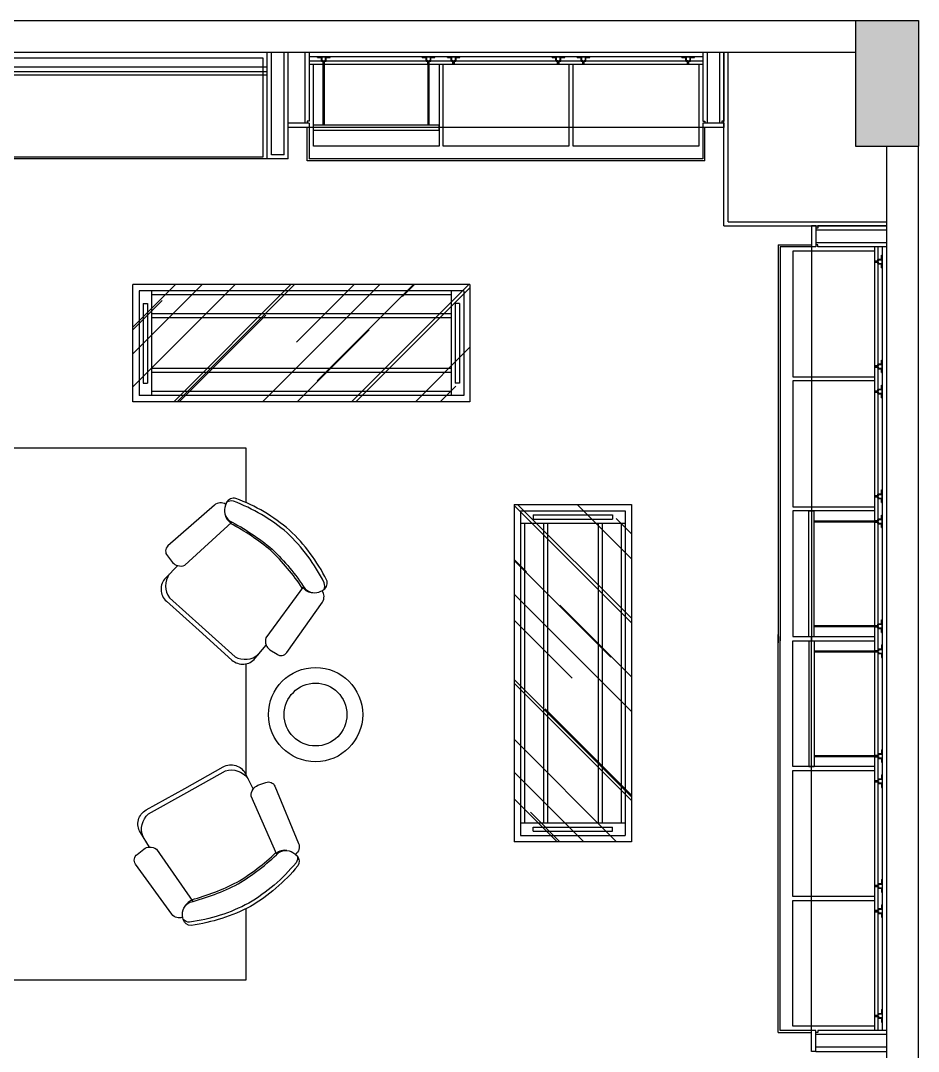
# Model space of a CAD drawing. Extents: x 1231 to 2855, y 3260 to 5268.
# Drawn here: x 2375.7 to 2804.3, y 4775.5 to 5267.5 of the extents above; entities that cross this region are included whole.
import ezdxf

# ---------------------------------------------------------------- set-up
doc = ezdxf.new("R2010")
doc.units = 0
doc.header["$LTSCALE"] = 20
doc.header["$MEASUREMENT"] = 0
for name, color, linetype in [('A-100-COT', 4, 'CONTINUOUS'), ('A2', 250, 'CONTINUOUS'), ('ACO', 2, 'CONTINUOUS'), ('COTAS', 4, 'CONTINUOUS'), ('MADEIRA', 1, 'CONTINUOUS'), ('MOB', 1, 'CONTINUOUS'), ('PAREDE', 251, 'CONTINUOUS'), ('PILAR', 5, 'CONTINUOUS'), ('VIDRO', 3, 'CONTINUOUS')]:
    doc.layers.add(name, color=color, linetype=linetype)

msp = doc.modelspace()

# ---------------------------------------------------------------- hatches: boundary and pattern name
at = {"layer": 'ACO'}
h = msp.add_hatch(dxfattribs=at)
h.set_pattern_fill('AR-CONC', color=6, scale=2.5, style=0)
h.set_pattern_definition([(50, (0, 0), (17.931505, -1.568803), [1.875, -20.625]), (355, (0, 0), (-3.468783, 18.804803), [1.5, -16.5]), (100.4514, (1.494, -0.13), (14.462735, 17.23599), [1.593505, -17.528553]), (46.1842, (0, 5), (26.68103, -4.137975), [2.8125, -30.9375]), (96.6356, (2.223, 4.655), (23.36657, 24.35295), [2.39026, -26.29283]), (351.1842, (0, 5), (23.36655, 24.35297), [2.25, -24.75]), (21, (2.5, 3.75), (14.922676, -10.065472), [1.875, -20.625]), (326, (2.5, 3.75), (6.082883, 18.12875), [1.5, -16.5]), (71.4514, (3.744, 2.911), (21.005566, 8.06326), [1.593505, -17.528553]), (37.5, (0, 0), (0.3039964, 8.3223463), [0, -16.3, 0, -16.75, 0, -16.5625]), (7.5, (0, 0), (6.576738, 9.860293), [0, -9.55, 0, -15.925, 0, -6.3125]), (327.5, (-5.575, 0), (13.345561, -0.563872), [0, -6.25, 0, -19.5, 0, -25.875]), (317.5, (-8.075, 0), (14.579654, 2.502625), [0, -8.125, 0, -12.95, 0, -18.375])])
h.paths.add_polyline_path([(2774.35, 5207.51), (2804.35, 5207.51), (2804.35, 5267.51), (2774.35, 5267.51)])
h.paths.add_polyline_path([(2054.35, 5267.51), (2024.35, 5267.51), (2024.35, 5207.51), (2054.35, 5207.51)])
at = {"layer": 'VIDRO'}
h = msp.add_hatch(dxfattribs=at)
h.set_pattern_fill('AR-RROOF', color=124, scale=30, angle=765, style=0)
h.set_pattern_definition([(45, (7373.383, 506.618), (25.45584, 67.88225), [450, -60, 150, -30]), (45, (7390.99, 545.44), (-49.42676, 7.00036), [90, -9.9, 180, -22.5]), (45, (7365.959, 535.256), (96.09581, 124.521504), [240, -42, 120, -30])])
h.paths.add_polyline_path([(2590.24, 5141.52), (2590.24, 5085.52), (2429.24, 5085.52), (2429.24, 5141.52)])
h = msp.add_hatch(dxfattribs=at)
h.set_pattern_fill('AR-RROOF', color=124, scale=30, angle=855, style=0)
h.set_pattern_definition([(135, (7246.245, 9819.733), (-67.88225, 25.45584), [450, -60, 150, -30]), (135, (7207.425, 9837.34), (-7.00036, -49.42676), [90, -9.9, 180, -22.5]), (135, (7217.607, 9812.308), (-124.521504, 96.09581), [240, -42, 120, -30])])
h.paths.add_polyline_path([(2611.35, 5036.59), (2667.35, 5036.59), (2667.35, 4875.59), (2611.35, 4875.59)])

# ---------------------------------------------------------------- linework, layer by layer
at = {"layer": 'A-100-COT', "color": 253}
msp.add_line((2493.45, 5201.52), (2307.45, 5201.52), dxfattribs=at)
at = {"layer": 'A2', "color": 6}
for points in [[(2313.21, 5035.33), (2313.21, 5063.66), (2483.21, 5063.66), (2483.21, 5037.47)], [(2483.21, 4960.45), (2483.21, 4906.9)], [(2483.21, 4843.55), (2483.21, 4809.55), (2313.21, 4809.55), (2313.21, 4843.55)]]:
    msp.add_lwpolyline(points, dxfattribs=at)
at = {"layer": 'ACO'}
for p, q in [((2517.45, 5249.98), (2517.45, 5250.28)), ((2517.45, 5250.28), (2523.45, 5250.28)), ((2517.45, 5249.98), (2519.3, 5249.98)), ((2519.3, 5248.33), (2519.3, 5249.98)), ((2519.58, 5248.61), (2519.58, 5250.28)), ((2521.32, 5248.61), (2521.32, 5250.28)), ((2521.6, 5248.33), (2521.6, 5249.98)), ((2521.6, 5249.98), (2523.45, 5249.98)), ((2523.45, 5249.98), (2523.45, 5250.28)), ((2567.45, 5249.97), (2567.45, 5250.27)), ((2567.45, 5250.27), (2573.45, 5250.27)), ((2567.45, 5249.97), (2569.3, 5249.97)), ((2569.3, 5248.32), (2569.3, 5249.97)), ((2569.58, 5248.6), (2569.58, 5250.27)), ((2571.32, 5248.6), (2571.32, 5250.27)), ((2571.6, 5249.97), (2573.45, 5249.97)), ((2571.6, 5248.32), (2571.6, 5249.97)), ((2573.45, 5249.97), (2573.45, 5250.27)), ((2579.45, 5250.28), (2585.45, 5250.28)), ((2579.45, 5249.98), (2579.45, 5250.28)), ((2579.45, 5249.98), (2581.3, 5249.98)), ((2581.3, 5248.33), (2581.3, 5249.98)), ((2581.58, 5248.61), (2581.58, 5250.28)), ((2583.32, 5248.61), (2583.32, 5250.28)), ((2583.6, 5248.33), (2583.6, 5249.98)), ((2583.6, 5249.98), (2585.45, 5249.98)), ((2585.45, 5249.98), (2585.45, 5250.28)), ((2629.45, 5250.27), (2635.45, 5250.27)), ((2629.45, 5249.97), (2629.45, 5250.27)), ((2629.45, 5249.97), (2631.3, 5249.97)), ((2631.3, 5248.32), (2631.3, 5249.97)), ((2631.58, 5248.6), (2631.58, 5250.27)), ((2633.32, 5248.6), (2633.32, 5250.27)), ((2633.6, 5249.97), (2635.45, 5249.97)), ((2633.6, 5248.32), (2633.6, 5249.97)), ((2635.45, 5249.97), (2635.45, 5250.27)), ((2641.45, 5250.28), (2647.45, 5250.28)), ((2641.45, 5249.98), (2641.45, 5250.28)), ((2641.45, 5249.98), (2643.3, 5249.98)), ((2643.3, 5248.33), (2643.3, 5249.98)), ((2643.58, 5248.61), (2643.58, 5250.28)), ((2645.32, 5248.61), (2645.32, 5250.28)), ((2645.6, 5249.98), (2647.45, 5249.98)), ((2645.6, 5248.33), (2645.6, 5249.98)), ((2647.45, 5249.98), (2647.45, 5250.28)), ((2691.45, 5250.27), (2697.45, 5250.27)), ((2691.45, 5249.97), (2691.45, 5250.27)), ((2691.45, 5249.97), (2693.3, 5249.97)), ((2693.3, 5248.32), (2693.3, 5249.97)), ((2693.58, 5248.6), (2693.58, 5250.27)), ((2695.32, 5248.6), (2695.32, 5250.27)), ((2695.6, 5249.97), (2697.45, 5249.97)), ((2695.6, 5248.32), (2695.6, 5249.97)), ((2697.45, 5249.97), (2697.45, 5250.27)), ((2697.45, 5249.97), (2697.45, 5250.27)), ((2697.45, 5249.97), (2697.45, 5250.27)), ((2519.5, 5248.13), (2520.1, 5248.13)), ((2519.78, 5248.41), (2520.2, 5248.41)), ((2520.1, 5246.53), (2520.1, 5248.13)), ((2520.2, 5246.53), (2520.2, 5248.41)), ((2520.7, 5246.53), (2520.7, 5248.41)), ((2520.7, 5248.41), (2521.12, 5248.41)), ((2520.8, 5246.53), (2520.8, 5248.13)), ((2520.8, 5248.13), (2521.4, 5248.13)), ((2569.5, 5248.12), (2570.1, 5248.12)), ((2569.78, 5248.4), (2570.2, 5248.4)), ((2570.1, 5246.52), (2570.1, 5248.12)), ((2570.2, 5246.52), (2570.2, 5248.4)), ((2570.7, 5246.52), (2570.7, 5248.4)), ((2570.7, 5248.4), (2571.12, 5248.4)), ((2570.8, 5246.52), (2570.8, 5248.12)), ((2570.8, 5248.12), (2571.4, 5248.12)), ((2581.5, 5248.13), (2582.1, 5248.13)), ((2581.78, 5248.41), (2582.2, 5248.41)), ((2582.1, 5246.53), (2582.1, 5248.13)), ((2582.2, 5246.53), (2582.2, 5248.41)), ((2582.7, 5246.53), (2582.7, 5248.41)), ((2582.7, 5248.41), (2583.12, 5248.41)), ((2582.8, 5246.53), (2582.8, 5248.13)), ((2582.8, 5248.13), (2583.4, 5248.13)), ((2631.5, 5248.12), (2632.1, 5248.12)), ((2631.78, 5248.4), (2632.2, 5248.4)), ((2632.1, 5246.52), (2632.1, 5248.12)), ((2632.2, 5246.52), (2632.2, 5248.4)), ((2632.7, 5246.52), (2632.7, 5248.4)), ((2632.7, 5248.4), (2633.12, 5248.4)), ((2632.8, 5246.52), (2632.8, 5248.12)), ((2632.8, 5248.12), (2633.4, 5248.12)), ((2643.5, 5248.13), (2644.1, 5248.13)), ((2643.78, 5248.41), (2644.2, 5248.41)), ((2644.1, 5246.53), (2644.1, 5248.13)), ((2644.2, 5246.53), (2644.2, 5248.41)), ((2644.7, 5248.41), (2645.12, 5248.41)), ((2644.7, 5246.53), (2644.7, 5248.41)), ((2644.8, 5248.13), (2645.4, 5248.13)), ((2644.8, 5246.53), (2644.8, 5248.13)), ((2693.5, 5248.12), (2694.1, 5248.12)), ((2693.78, 5248.4), (2694.2, 5248.4)), ((2694.1, 5246.52), (2694.1, 5248.12)), ((2694.2, 5246.52), (2694.2, 5248.4)), ((2694.7, 5248.4), (2695.12, 5248.4)), ((2694.7, 5246.52), (2694.7, 5248.4)), ((2694.8, 5248.12), (2695.4, 5248.12)), ((2694.8, 5246.52), (2694.8, 5248.12)), ((2783.35, 5152.84), (2784.95, 5152.84)), ((2783.35, 5152.74), (2785.23, 5152.74)), ((2783.35, 5152.24), (2785.23, 5152.24)), ((2783.35, 5152.14), (2784.95, 5152.14)), ((2784.95, 5152.84), (2784.95, 5153.44)), ((2784.95, 5151.54), (2784.95, 5152.14)), ((2785.15, 5153.64), (2786.8, 5153.64)), ((2785.23, 5152.74), (2785.23, 5153.16)), ((2785.23, 5151.82), (2785.23, 5152.24)), ((2785.43, 5153.36), (2787.1, 5153.36)), ((2785.43, 5151.62), (2787.1, 5151.62)), ((2786.8, 5153.64), (2786.8, 5155.49)), ((2786.8, 5155.49), (2787.1, 5155.49)), ((2786.8, 5155.49), (2787.1, 5155.49)), ((2786.8, 5155.49), (2787.1, 5155.49)), ((2787.1, 5149.49), (2787.1, 5155.49)), ((2785.15, 5151.34), (2786.8, 5151.34)), ((2786.8, 5149.49), (2786.8, 5151.34)), ((2786.8, 5149.49), (2787.1, 5149.49)), ((2581.24, 5127.47), (2438.24, 5127.47)), ((2581.24, 5125.57), (2438.24, 5125.57)), ((2783.35, 5102.84), (2784.95, 5102.84)), ((2783.35, 5102.74), (2785.23, 5102.74)), ((2784.95, 5102.84), (2784.95, 5103.44)), ((2785.15, 5103.64), (2786.8, 5103.64)), ((2785.23, 5102.74), (2785.23, 5103.16)), ((2785.43, 5103.36), (2787.1, 5103.36)), ((2786.8, 5103.64), (2786.8, 5105.49)), ((2786.8, 5105.49), (2787.1, 5105.49)), ((2787.1, 5099.49), (2787.1, 5105.49)), ((2581.24, 5101.47), (2438.24, 5101.47)), ((2581.24, 5099.57), (2438.24, 5099.57)), ((2783.35, 5102.24), (2785.23, 5102.24)), ((2783.35, 5102.14), (2784.95, 5102.14)), ((2784.95, 5101.54), (2784.95, 5102.14)), ((2785.15, 5101.34), (2786.8, 5101.34)), ((2785.23, 5101.82), (2785.23, 5102.24)), ((2785.43, 5101.62), (2787.1, 5101.62)), ((2786.8, 5099.49), (2786.8, 5101.34)), ((2786.8, 5099.49), (2787.1, 5099.49)), ((2786.8, 5093.49), (2787.1, 5093.49)), ((2786.8, 5091.64), (2786.8, 5093.49)), ((2787.1, 5087.49), (2787.1, 5093.49)), ((2783.35, 5090.84), (2784.95, 5090.84)), ((2783.35, 5090.74), (2785.23, 5090.74)), ((2783.35, 5090.24), (2785.23, 5090.24)), ((2783.35, 5090.14), (2784.95, 5090.14)), ((2784.95, 5090.84), (2784.95, 5091.44)), ((2784.95, 5089.54), (2784.95, 5090.14)), ((2785.15, 5091.64), (2786.8, 5091.64)), ((2785.15, 5089.34), (2786.8, 5089.34)), ((2785.23, 5090.74), (2785.23, 5091.16)), ((2785.23, 5089.82), (2785.23, 5090.24)), ((2785.43, 5091.36), (2787.1, 5091.36)), ((2785.43, 5089.62), (2787.1, 5089.62)), ((2786.8, 5087.49), (2786.8, 5089.34)), ((2786.8, 5087.49), (2787.1, 5087.49)), ((2786.8, 5043.49), (2787.1, 5043.49)), ((2786.8, 5041.64), (2786.8, 5043.49)), ((2787.1, 5037.49), (2787.1, 5043.49)), ((2783.35, 5040.84), (2784.95, 5040.84)), ((2783.35, 5040.74), (2785.23, 5040.74)), ((2783.35, 5040.24), (2785.23, 5040.24)), ((2783.35, 5040.14), (2784.95, 5040.14)), ((2784.95, 5040.84), (2784.95, 5041.44)), ((2784.95, 5039.54), (2784.95, 5040.14)), ((2785.15, 5041.64), (2786.8, 5041.64)), ((2785.15, 5039.34), (2786.8, 5039.34)), ((2785.23, 5040.74), (2785.23, 5041.16)), ((2785.23, 5039.82), (2785.23, 5040.24)), ((2785.43, 5041.36), (2787.1, 5041.36)), ((2785.43, 5039.62), (2787.1, 5039.62)), ((2786.8, 5037.49), (2786.8, 5039.34)), ((2786.8, 5037.49), (2787.1, 5037.49)), ((2783.35, 5028.84), (2784.95, 5028.84)), ((2783.35, 5028.74), (2785.23, 5028.74)), ((2784.95, 5028.84), (2784.95, 5029.44)), ((2785.15, 5029.64), (2786.8, 5029.64)), ((2785.23, 5028.74), (2785.23, 5029.16)), ((2785.43, 5029.36), (2787.1, 5029.36)), ((2786.8, 5031.49), (2787.1, 5031.49)), ((2786.8, 5029.64), (2786.8, 5031.49)), ((2787.1, 5025.49), (2787.1, 5031.49)), ((2625.39, 5027.59), (2625.39, 4884.59)), ((2627.3, 5027.59), (2627.3, 4884.59)), ((2651.39, 5027.59), (2651.39, 4884.59)), ((2653.3, 5027.59), (2653.3, 4884.59)), ((2783.35, 5028.24), (2785.23, 5028.24)), ((2783.35, 5028.14), (2784.95, 5028.14)), ((2784.95, 5027.54), (2784.95, 5028.14)), ((2785.15, 5027.34), (2786.8, 5027.34)), ((2785.23, 5027.82), (2785.23, 5028.24)), ((2785.43, 5027.62), (2787.1, 5027.62)), ((2786.8, 5025.49), (2786.8, 5027.34)), ((2786.8, 5025.49), (2787.1, 5025.49)), ((2784.95, 4978.84), (2784.95, 4979.44)), ((2785.15, 4979.64), (2786.8, 4979.64)), ((2785.43, 4979.36), (2787.1, 4979.36)), ((2786.8, 4981.49), (2787.1, 4981.49)), ((2786.8, 4979.64), (2786.8, 4981.49)), ((2787.1, 4975.49), (2787.1, 4981.49)), ((2783.35, 4978.84), (2784.95, 4978.84)), ((2783.35, 4978.74), (2785.23, 4978.74)), ((2783.35, 4978.24), (2785.23, 4978.24)), ((2783.35, 4978.14), (2784.95, 4978.14)), ((2784.95, 4977.54), (2784.95, 4978.14)), ((2785.15, 4977.34), (2786.8, 4977.34)), ((2785.23, 4978.74), (2785.23, 4979.16)), ((2785.23, 4977.82), (2785.23, 4978.24)), ((2785.43, 4977.62), (2787.1, 4977.62)), ((2786.8, 4975.49), (2786.8, 4977.34)), ((2786.8, 4975.49), (2787.1, 4975.49)), ((2786.8, 4969.49), (2787.1, 4969.49)), ((2786.8, 4969.49), (2786.8, 4967.64)), ((2787.1, 4969.49), (2787.1, 4963.49)), ((2783.35, 4966.84), (2784.95, 4966.84)), ((2783.35, 4966.74), (2785.23, 4966.74)), ((2783.35, 4966.24), (2785.23, 4966.24)), ((2783.35, 4966.14), (2784.95, 4966.14)), ((2784.95, 4967.44), (2784.95, 4966.84)), ((2784.95, 4966.14), (2784.95, 4965.54)), ((2785.15, 4967.64), (2786.8, 4967.64)), ((2785.15, 4965.34), (2786.8, 4965.34)), ((2785.23, 4967.16), (2785.23, 4966.74)), ((2785.23, 4966.24), (2785.23, 4965.82)), ((2785.43, 4967.36), (2787.1, 4967.36)), ((2785.43, 4965.62), (2787.1, 4965.62)), ((2786.8, 4965.34), (2786.8, 4963.49)), ((2786.8, 4963.49), (2787.1, 4963.49)), ((2783.35, 4916.84), (2784.95, 4916.84)), ((2783.35, 4916.74), (2785.23, 4916.74)), ((2783.35, 4916.24), (2785.23, 4916.24)), ((2783.35, 4916.14), (2784.95, 4916.14)), ((2784.95, 4917.44), (2784.95, 4916.84)), ((2784.95, 4916.14), (2784.95, 4915.54)), ((2785.15, 4917.64), (2786.8, 4917.64)), ((2785.15, 4915.34), (2786.8, 4915.34)), ((2785.23, 4917.16), (2785.23, 4916.74)), ((2785.23, 4916.24), (2785.23, 4915.82)), ((2785.43, 4917.36), (2787.1, 4917.36)), ((2785.43, 4915.62), (2787.1, 4915.62)), ((2786.8, 4919.49), (2786.8, 4917.64)), ((2786.8, 4919.49), (2787.1, 4919.49)), ((2786.8, 4915.34), (2786.8, 4913.49)), ((2787.1, 4919.49), (2787.1, 4913.49)), ((2786.8, 4913.49), (2787.1, 4913.49)), ((2785.15, 4905.64), (2786.8, 4905.64)), ((2786.8, 4907.49), (2787.1, 4907.49)), ((2786.8, 4907.49), (2786.8, 4905.64)), ((2787.1, 4907.49), (2787.1, 4901.49)), ((2783.35, 4904.84), (2784.95, 4904.84)), ((2783.35, 4904.74), (2785.23, 4904.74)), ((2783.35, 4904.24), (2785.23, 4904.24)), ((2783.35, 4904.14), (2784.95, 4904.14)), ((2784.95, 4905.44), (2784.95, 4904.84)), ((2784.95, 4904.14), (2784.95, 4903.54)), ((2785.15, 4903.34), (2786.8, 4903.34)), ((2785.23, 4905.16), (2785.23, 4904.74)), ((2785.23, 4904.24), (2785.23, 4903.82)), ((2785.43, 4905.36), (2787.1, 4905.36)), ((2785.43, 4903.62), (2787.1, 4903.62)), ((2786.8, 4903.34), (2786.8, 4901.49)), ((2786.8, 4901.49), (2787.1, 4901.49)), ((2786.8, 4857.49), (2786.8, 4855.64)), ((2786.8, 4857.49), (2787.1, 4857.49)), ((2787.1, 4857.49), (2787.1, 4851.49)), ((2783.35, 4854.84), (2784.95, 4854.84)), ((2783.35, 4854.74), (2785.23, 4854.74)), ((2783.35, 4854.24), (2785.23, 4854.24)), ((2783.35, 4854.14), (2784.95, 4854.14)), ((2784.95, 4855.44), (2784.95, 4854.84)), ((2784.95, 4854.14), (2784.95, 4853.54)), ((2785.15, 4855.64), (2786.8, 4855.64)), ((2785.15, 4853.34), (2786.8, 4853.34)), ((2785.23, 4855.16), (2785.23, 4854.74)), ((2785.23, 4854.24), (2785.23, 4853.82)), ((2785.43, 4855.36), (2787.1, 4855.36)), ((2785.43, 4853.62), (2787.1, 4853.62)), ((2786.8, 4853.34), (2786.8, 4851.49)), ((2786.8, 4851.49), (2787.1, 4851.49)), ((2783.35, 4842.84), (2784.95, 4842.84)), ((2783.35, 4842.74), (2785.23, 4842.74)), ((2783.35, 4842.24), (2785.23, 4842.24)), ((2783.35, 4842.14), (2784.95, 4842.14)), ((2784.95, 4843.44), (2784.95, 4842.84)), ((2784.95, 4842.14), (2784.95, 4841.54)), ((2785.15, 4843.64), (2786.8, 4843.64)), ((2785.23, 4843.16), (2785.23, 4842.74)), ((2785.23, 4842.24), (2785.23, 4841.82)), ((2785.43, 4843.36), (2787.1, 4843.36)), ((2785.43, 4841.62), (2787.1, 4841.62)), ((2786.8, 4845.49), (2787.1, 4845.49)), ((2786.8, 4845.49), (2786.8, 4843.64)), ((2787.1, 4845.49), (2787.1, 4839.49)), ((2785.15, 4841.34), (2786.8, 4841.34)), ((2786.8, 4841.34), (2786.8, 4839.49)), ((2786.8, 4839.49), (2787.1, 4839.49)), ((2783.35, 4792.84), (2784.95, 4792.84)), ((2783.35, 4792.74), (2785.23, 4792.74)), ((2784.95, 4793.44), (2784.95, 4792.84)), ((2785.15, 4793.64), (2786.8, 4793.64)), ((2785.23, 4793.16), (2785.23, 4792.74)), ((2785.43, 4793.36), (2787.1, 4793.36)), ((2786.8, 4795.49), (2787.1, 4795.49)), ((2786.8, 4795.49), (2786.8, 4793.64)), ((2787.1, 4795.49), (2787.1, 4789.49)), ((2783.35, 4792.24), (2785.23, 4792.24)), ((2783.35, 4792.14), (2784.95, 4792.14)), ((2784.95, 4792.14), (2784.95, 4791.54)), ((2785.15, 4791.34), (2786.8, 4791.34)), ((2785.23, 4792.24), (2785.23, 4791.82)), ((2785.43, 4791.62), (2787.1, 4791.62)), ((2786.8, 4791.34), (2786.8, 4789.49)), ((2786.8, 4789.49), (2787.1, 4789.49)), ((2786.8, 4789.49), (2787.1, 4789.49)), ((2786.8, 4789.49), (2787.1, 4789.49))]:
    msp.add_line(p, q, dxfattribs=at)
at = {"layer": 'ACO', "color": 6}
for p, q in [((2520.2, 5217.79), (2520.2, 5246.52)), ((2520.7, 5217.79), (2520.7, 5246.52)), ((2570.2, 5217.79), (2570.2, 5246.52)), ((2570.7, 5217.79), (2570.7, 5246.52)), ((2515.45, 5217.79), (2575.45, 5217.79)), ((2515.45, 5215.25), (2515.45, 5217.79)), ((2575.45, 5215.25), (2575.45, 5217.79)), ((2515.45, 5215.25), (2575.45, 5215.25)), ((2752.08, 5033.49), (2754.62, 5033.49)), ((2752.08, 4973.49), (2752.08, 5033.49)), ((2754.62, 4973.49), (2754.62, 5033.49)), ((2754.62, 5028.74), (2783.35, 5028.74)), ((2754.62, 5028.24), (2783.35, 5028.24)), ((2754.62, 4978.74), (2783.35, 4978.74)), ((2754.62, 4978.24), (2783.35, 4978.24)), ((2752.08, 4973.49), (2754.62, 4973.49)), ((2752.08, 4971.49), (2752.08, 4911.49)), ((2752.08, 4971.49), (2754.62, 4971.49)), ((2754.62, 4971.49), (2754.62, 4911.49)), ((2754.62, 4966.74), (2783.35, 4966.74)), ((2754.62, 4966.24), (2783.35, 4966.24)), ((2754.62, 4916.74), (2783.35, 4916.74)), ((2754.62, 4916.24), (2783.35, 4916.24)), ((2752.08, 4911.49), (2754.62, 4911.49))]:
    msp.add_line(p, q, dxfattribs=at)
at = {"layer": 'ACO'}
for centre, start, end in [((2519.5, 5248.33), 180, 270), ((2519.78, 5248.61), 180, 270), ((2521.12, 5248.61), 270, 0), ((2521.4, 5248.33), 270, 0), ((2569.5, 5248.32), 180, 270), ((2569.78, 5248.6), 180, 270), ((2571.12, 5248.6), 270, 0), ((2571.4, 5248.32), 270, 0), ((2581.5, 5248.33), 180, 270), ((2581.78, 5248.61), 180, 270), ((2583.12, 5248.61), 270, 0), ((2583.4, 5248.33), 270, 0), ((2631.5, 5248.32), 180, 270), ((2631.78, 5248.6), 180, 270), ((2633.12, 5248.6), 270, 0), ((2633.4, 5248.32), 270, 0), ((2643.5, 5248.33), 180, 270), ((2643.78, 5248.61), 180, 270), ((2645.12, 5248.61), 270, 0), ((2645.4, 5248.33), 270, 0), ((2693.5, 5248.32), 180, 270), ((2693.78, 5248.6), 180, 270), ((2695.12, 5248.6), 270, 0), ((2695.4, 5248.32), 270, 0), ((2785.15, 5153.44), 90, 180), ((2785.15, 5151.54), 180, 270), ((2785.43, 5153.16), 90, 180), ((2785.43, 5151.82), 180, 270), ((2785.15, 5103.44), 90, 180), ((2785.43, 5103.16), 90, 180), ((2785.15, 5101.54), 180, 270), ((2785.43, 5101.82), 180, 270), ((2785.15, 5091.44), 90, 180), ((2785.15, 5089.54), 180, 270), ((2785.43, 5091.16), 90, 180), ((2785.43, 5089.82), 180, 270), ((2785.15, 5041.44), 90, 180), ((2785.15, 5039.54), 180, 270), ((2785.43, 5041.16), 90, 180), ((2785.43, 5039.82), 180, 270), ((2785.15, 5029.44), 90, 180), ((2785.43, 5029.16), 90, 180), ((2785.15, 5027.54), 180, 270), ((2785.43, 5027.82), 180, 270), ((2785.15, 4979.44), 90, 180), ((2785.43, 4979.16), 90, 180), ((2785.15, 4977.54), 180, 270), ((2785.43, 4977.82), 180, 270), ((2785.15, 4967.44), 90, 180), ((2785.15, 4965.54), 180, 270), ((2785.43, 4967.16), 90, 180), ((2785.43, 4965.82), 180, 270), ((2785.15, 4917.44), 90, 180), ((2785.15, 4915.54), 180, 270), ((2785.43, 4917.16), 90, 180), ((2785.43, 4915.82), 180, 270), ((2785.15, 4905.44), 90, 180), ((2785.15, 4903.54), 180, 270), ((2785.43, 4905.16), 90, 180), ((2785.43, 4903.82), 180, 270), ((2785.15, 4855.44), 90, 180), ((2785.15, 4853.54), 180, 270), ((2785.43, 4855.16), 90, 180), ((2785.43, 4853.82), 180, 270), ((2785.15, 4843.44), 90, 180), ((2785.15, 4841.54), 180, 270), ((2785.43, 4843.16), 90, 180), ((2785.43, 4841.82), 180, 270), ((2785.15, 4793.44), 90, 180), ((2785.43, 4793.16), 90, 180), ((2785.15, 4791.54), 180, 270), ((2785.43, 4791.82), 180, 270)]:
    msp.add_arc(centre, 0.2, start, end, dxfattribs=at)
at = {"layer": 'COTAS'}
for p, q in [((2632.51, 5252.51), (2701.45, 5252.51)), ((2755.35, 4775.49), (2789.35, 4775.49))]:
    msp.add_line(p, q, dxfattribs=at)
at = {"layer": 'MADEIRA', "color": 4}
for p, q in [((2493.45, 5201.52), (2493.45, 5252.52)), ((2495.45, 5203.52), (2495.45, 5252.52)), ((2501.45, 5203.52), (2501.45, 5252.52)), ((2503.45, 5201.52), (2503.45, 5252.52)), ((2511.45, 5252.52), (2511.45, 5218.52)), ((2513.45, 5252.52), (2513.45, 5219.52)), ((2701.45, 5250.28), (2513.45, 5250.28)), ((2711.45, 5169.49), (2711.45, 5252.51)), ((2713.45, 5171.49), (2713.45, 5252.51)), ((2493.45, 5245.28), (2307.45, 5245.28)), ((2513.45, 5218.52), (2503.45, 5218.52)), ((2513.45, 5216.52), (2503.45, 5216.52)), ((2512.45, 5219.52), (2512.45, 5218.52)), ((2513.45, 5219.52), (2512.45, 5219.52)), ((2513.45, 5218.52), (2513.45, 5216.52)), ((2701.45, 5219.52), (2702.45, 5219.52)), ((2701.45, 5218.52), (2701.45, 5216.52)), ((2711.45, 5218.52), (2701.45, 5218.52)), ((2711.45, 5216.52), (2701.45, 5216.52)), ((2702.45, 5219.52), (2702.45, 5218.52)), ((2710.45, 5219.52), (2710.45, 5218.52)), ((2711.45, 5219.52), (2710.45, 5219.52)), ((2711.45, 5218.52), (2711.45, 5216.52)), ((2503.45, 5201.52), (2493.45, 5201.52)), ((2501.45, 5203.52), (2495.45, 5203.52)), ((2713.45, 5171.49), (2789.35, 5171.49)), ((2711.45, 5169.49), (2789.35, 5169.49)), ((2755.35, 5169.49), (2753.35, 5169.49)), ((2753.35, 5169.49), (2753.35, 5159.49)), ((2755.35, 5169.49), (2755.35, 5159.49)), ((2756.35, 5168.49), (2755.35, 5168.49)), ((2756.35, 5169.49), (2756.35, 5168.49)), ((2755.35, 5159.49), (2753.35, 5159.49)), ((2756.35, 5160.49), (2755.35, 5160.49)), ((2756.35, 5159.49), (2756.35, 5160.49)), ((2787.1, 5159.49), (2787.1, 4785.49)), ((2753.35, 4775.49), (2753.35, 4785.49)), ((2755.35, 4785.49), (2753.35, 4785.49)), ((2755.35, 4775.49), (2755.35, 4785.49)), ((2756.35, 4784.49), (2755.35, 4784.49)), ((2756.35, 4785.49), (2756.35, 4784.49)), ((2755.35, 4775.49), (2753.35, 4775.49))]:
    msp.add_line(p, q, dxfattribs=at)
at = {"layer": 'MADEIRA'}
for p, q in [((2701.45, 5248.12), (2513.45, 5248.12)), ((2493.45, 5243.12), (2307.45, 5243.12)), ((2784.95, 5159.49), (2784.95, 4785.49)), ((2432.24, 5138.52), (2432.24, 5088.52)), ((2438.24, 5138.52), (2432.24, 5138.52)), ((2438.24, 5138.52), (2438.24, 5088.52)), ((2581.24, 5138.52), (2581.24, 5088.52)), ((2587.24, 5138.52), (2581.24, 5138.52)), ((2587.24, 5138.52), (2587.24, 5088.52)), ((2438.24, 5088.52), (2432.24, 5088.52)), ((2587.24, 5088.52), (2581.24, 5088.52)), ((2614.35, 5033.59), (2664.35, 5033.59)), ((2614.35, 5033.59), (2614.35, 5027.59)), ((2664.35, 5033.59), (2664.35, 5027.59)), ((2614.35, 5027.59), (2664.35, 5027.59)), ((2614.35, 4884.59), (2664.35, 4884.59)), ((2614.35, 4884.59), (2614.35, 4878.59)), ((2664.35, 4884.59), (2664.35, 4878.59)), ((2614.35, 4878.59), (2664.35, 4878.59))]:
    msp.add_line(p, q, dxfattribs=at)
at = {"layer": 'MADEIRA', "color": 41}
for p, q in [((2512.45, 5200.52), (2512.45, 5216.52)), ((2702.45, 5200.52), (2702.45, 5216.52)), ((2702.45, 5200.52), (2512.45, 5200.52)), ((2737.35, 5160.49), (2737.35, 4970.49)), ((2737.35, 5160.49), (2753.35, 5160.49)), ((2737.35, 4784.49), (2737.35, 4974.49)), ((2737.35, 4784.49), (2753.35, 4784.49))]:
    msp.add_line(p, q, dxfattribs=at)
at = {"layer": 'MADEIRA', "color": 6, "linetype": 'Continuous'}
for p, q in [((2701.45, 5216.52), (2513.45, 5216.52)), ((2753.35, 5159.49), (2753.35, 4971.49)), ((2753.35, 4785.49), (2753.35, 4973.49))]:
    msp.add_line(p, q, dxfattribs=at)
at = {"layer": 'MADEIRA', "color": 124}
for p, q in [((2513.45, 5216.52), (2513.45, 5201.52)), ((2701.45, 5216.52), (2701.45, 5201.52)), ((2701.45, 5201.52), (2513.45, 5201.52)), ((2738.35, 5159.49), (2738.35, 4971.49)), ((2753.35, 5159.49), (2738.35, 5159.49)), ((2738.35, 4785.49), (2738.35, 4973.49)), ((2753.35, 4785.49), (2738.35, 4785.49))]:
    msp.add_line(p, q, dxfattribs=at)
at = {"layer": 'MADEIRA'}
for points in [[(2575.45, 5246.52), (2575.45, 5207.52), (2515.45, 5207.52), (2515.45, 5246.52)], [(2637.45, 5246.52), (2637.45, 5207.52), (2577.45, 5207.52), (2577.45, 5246.52)], [(2699.45, 5246.52), (2699.45, 5207.52), (2639.45, 5207.52), (2639.45, 5246.52)], [(2783.35, 5157.49), (2744.34, 5157.49), (2744.34, 5097.49), (2783.35, 5097.49)], [(2783.35, 5095.49), (2744.34, 5095.49), (2744.34, 5035.49), (2783.35, 5035.49)], [(2783.35, 5033.49), (2744.34, 5033.49), (2744.34, 4973.49), (2783.35, 4973.49)], [(2783.35, 4911.49), (2744.34, 4911.49), (2744.34, 4971.49), (2783.35, 4971.49)], [(2783.35, 4849.49), (2744.34, 4849.49), (2744.34, 4909.49), (2783.35, 4909.49)], [(2783.35, 4787.49), (2744.34, 4787.49), (2744.34, 4847.49), (2783.35, 4847.49)]]:
    msp.add_lwpolyline(points, dxfattribs=at)
at = {"layer": 'MOB', "color": 4}
for p, q in [((2701.45, 5252.52), (2701.45, 5219.52)), ((2703.45, 5252.52), (2703.45, 5218.52)), ((2709.45, 5252.52), (2709.45, 5218.52)), ((2711.45, 5252.52), (2711.45, 5219.52)), ((2789.35, 5167.49), (2755.35, 5167.49)), ((2789.35, 5169.49), (2756.35, 5169.49)), ((2789.35, 5161.49), (2755.35, 5161.49)), ((2789.35, 5159.49), (2756.35, 5159.49)), ((2789.35, 4783.49), (2755.35, 4783.49)), ((2789.35, 4785.49), (2756.35, 4785.49)), ((2789.35, 4777.49), (2755.35, 4777.49))]:
    msp.add_line(p, q, dxfattribs=at)
at = {"layer": 'MOB'}
for p, q in [((2701.45, 5246.52), (2513.45, 5246.52)), ((2493.45, 5241.52), (2307.45, 5241.52)), ((2783.35, 5159.49), (2783.35, 4785.49))]:
    msp.add_line(p, q, dxfattribs=at)
for points in [[(2460.95, 4976.33), (2476.6, 4962.28, 0.42707), (2487.69, 4963.12), (2492.9, 4969.45, 0.14315), (2494.67, 4967.22), (2498.11, 4965.05, 0.414214), (2502.72, 4965.83), (2519.78, 4989.98, 0.334269), (2519.49, 4995.39), (2520.46, 4995.91, 0.335296), (2521.78, 5000.51, 0.087549), (2504.05, 5024.34, 0.087549), (2478.45, 5039.41, 0.335296), (2474.01, 5037.6), (2473.6, 5036.58, 0.334269), (2468.19, 5036.29), (2446.01, 5016.73, 0.414214), (2445.74, 5012.07), (2448.26, 5008.87, 0.14315), (2450.67, 5007.35), (2444.93, 5001.5, 0.42707), (2445.29, 4990.38)], [(2454.02, 4901.04), (2472.39, 4911.29, -0.42707), (2483.02, 4908.03), (2486.7, 4900.7, -0.14315), (2488.92, 4902.49), (2492.76, 4903.84, -0.414214), (2497.08, 4902.07), (2508.4, 4874.76, -0.334269), (2506.92, 4869.54), (2507.75, 4868.82, -0.335296), (2508.03, 4864.04, -0.087549), (2485.48, 4844.7, -0.087549), (2457.19, 4835.65, -0.335296), (2453.26, 4838.39), (2453.08, 4839.47, -0.334269), (2447.87, 4840.95), (2430.55, 4864.92, -0.414214), (2431.31, 4869.53), (2434.47, 4872.09, -0.14315), (2437.16, 4873.04), (2432.85, 4880.01, -0.42707), (2435.65, 4890.78)]]:
    msp.add_lwpolyline(points, format="xyb", close=True, dxfattribs=at)
for points in [[(2473.6, 5036.58), (2473.42, 5036.15, 0.326355), (2475.37, 5028.75, -0.056196), (2495.84, 5015.2, -0.056196)], [(2520.39, 4995.87, 0.220998), (2520.61, 4999.21, 0.087549), (2502.88, 5023.04, 0.087549), (2477.28, 5038.11, 0.220998), (2473.98, 5037.53)], [(2450.67, 5007.35, 0.176007), (2454.13, 5007.6), (2476.58, 5028.12)], [(2495.84, 5015.2, -0.056196), (2511.51, 4996.3, 0.326355), (2519.08, 4995.17), (2519.49, 4995.39, 0.335296)], [(2446.67, 5003.27, 0.319916), (2446.74, 4992), (2462.4, 4977.95), (2478.05, 4963.89, 0.319916), (2489.27, 4965.04)], [(2510.76, 4997.44), (2492.77, 4972.91, 0.176007), (2492.9, 4969.45)], [(2434.16, 4877.9, -0.319916), (2436.71, 4888.88), (2455.08, 4899.14), (2473.45, 4909.4, -0.319916), (2484.14, 4905.81)], [(2497.95, 4869.46), (2485.81, 4897.35, -0.176007), (2486.7, 4900.7)], [(2437.16, 4873.04, -0.176007), (2440.48, 4872.04), (2457.85, 4847.07)], [(2479.49, 4855.43, 0.056196), (2498.94, 4870.41, -0.326355), (2506.57, 4869.85), (2506.92, 4869.54, -0.335296)], [(2507.69, 4868.87, -0.220998), (2507.18, 4865.56, -0.087549), (2484.63, 4846.23, -0.087549), (2456.33, 4837.17, -0.220998), (2453.25, 4838.47)], [(2453.08, 4839.47), (2453, 4839.94, -0.326355), (2456.53, 4846.72, 0.056196), (2479.49, 4855.43, 0.056196)]]:
    msp.add_lwpolyline(points, format="xyb", dxfattribs=at)
for radius in [22.5, 15]:
    msp.add_circle((2516.5, 4936.26), radius, dxfattribs=at)
for centre, radius, start, end in [((2479.58, 5033.17), 6.48, 189.0871, 237.6305), ((2425.5, 4931.18), 108.66, 50.0954, 62.3843), ((2419.87, 4936.23), 108.66, 33.7878, 46.1104), ((2515.45, 5000.97), 6.48, 218.5421, 267.0855), ((2501.75, 4864.99), 6.48, 80.1793, 128.7227), ((2422.8, 4949.2), 108.66, 301.1544, 313.477), ((2429.4, 4952.89), 108.66, 284.8805, 297.1694), ((2459.67, 4841.49), 6.48, 109.6343, 158.1777)]:
    msp.add_arc(centre, radius, start, end, dxfattribs=at)
at = {"layer": 'PAREDE'}
for p, q in [((2054.35, 5267.51), (2774.35, 5267.51)), ((2054.35, 5252.51), (2774.35, 5252.51)), ((2789.35, 4762.51), (2789.35, 5207.51)), ((2804.35, 4762.51), (2804.35, 5207.51))]:
    msp.add_line(p, q, dxfattribs=at)
at = {"layer": 'PILAR', "linetype": 'Continuous'}
for p, q in [((2774.35, 5267.51), (2804.35, 5267.51)), ((2774.35, 5267.51), (2774.35, 5207.51)), ((2774.35, 5267.51), (2774.35, 5207.51)), ((2774.35, 5267.51), (2804.35, 5267.51)), ((2804.35, 5267.51), (2804.35, 5207.51)), ((2774.35, 5207.51), (2804.35, 5207.51)), ((2774.35, 5207.51), (2804.35, 5207.51))]:
    msp.add_line(p, q, dxfattribs=at)
at = {"layer": 'VIDRO'}
for p, q in [((2590.24, 5141.52), (2429.24, 5141.52)), ((2429.24, 5085.52), (2429.24, 5141.52)), ((2581.24, 5138.52), (2438.24, 5138.52)), ((2590.24, 5141.52), (2590.24, 5085.52)), ((2434.24, 5132.52), (2434.24, 5094.52)), ((2434.24, 5132.52), (2436.24, 5132.52)), ((2436.24, 5132.52), (2436.24, 5094.52)), ((2581.24, 5136.57), (2438.24, 5136.57)), ((2583.24, 5132.52), (2583.24, 5094.52)), ((2585.24, 5132.52), (2583.24, 5132.52)), ((2585.24, 5132.52), (2585.24, 5094.52)), ((2434.24, 5094.52), (2436.24, 5094.52)), ((2585.24, 5094.52), (2583.24, 5094.52)), ((2581.24, 5090.47), (2438.24, 5090.47)), ((2581.24, 5088.52), (2438.24, 5088.52)), ((2590.24, 5085.52), (2429.24, 5085.52)), ((2611.35, 5036.59), (2611.35, 4875.59)), ((2611.35, 5036.59), (2667.35, 5036.59)), ((2667.35, 5036.59), (2667.35, 4875.59)), ((2620.35, 5031.59), (2658.35, 5031.59)), ((2620.35, 5031.59), (2620.35, 5029.59)), ((2620.35, 5029.59), (2658.35, 5029.59)), ((2658.35, 5031.59), (2658.35, 5029.59)), ((2614.35, 5027.59), (2614.35, 4884.59)), ((2616.3, 5027.59), (2616.3, 4884.59)), ((2662.39, 5027.59), (2662.39, 4884.59)), ((2664.35, 5027.59), (2664.35, 4884.59)), ((2620.35, 4882.59), (2658.35, 4882.59)), ((2620.35, 4880.59), (2620.35, 4882.59)), ((2658.35, 4880.59), (2658.35, 4882.59)), ((2620.35, 4880.59), (2658.35, 4880.59)), ((2667.35, 4875.59), (2611.35, 4875.59))]:
    msp.add_line(p, q, dxfattribs=at)
msp.add_lwpolyline([(2491.45, 5249.52), (2309.45, 5249.52), (2309.45, 5202.52), (2491.45, 5202.52)], close=True, dxfattribs=at)

doc.saveas('drawing.dxf')
